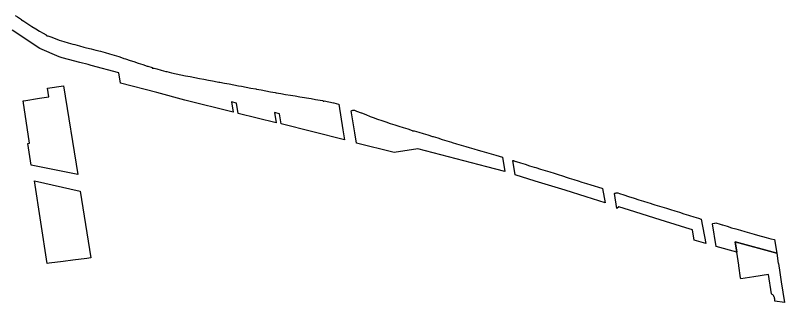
# Model space of a CAD drawing. Header units: inches. Extents: x 326978 to 343822, y 4677882 to 4690337.
# Drawn here: x 342204 to 343822, y 4688323 to 4688928 of the extents above; entities that cross this region are included whole.
import ezdxf

# ---------------------------------------------------------------- set-up
doc = ezdxf.new("R2010")
doc.units = ezdxf.units.IN
doc.header["$MEASUREMENT"] = 0
doc.layers.add('Parks', color=7, linetype='Continuous')

msp = doc.modelspace()

# ---------------------------------------------------------------- linework, layer by layer
at = {"layer": 'Parks'}
msp.add_lwpolyline([(342203.604, 4688927.6148), (342208.3696, 4688924.4003), (342216.66, 4688918.8084), (342216.66, 4688917.8356), (342217.9912, 4688916.9396), (342219.5272, 4688916.914), (342221.8007, 4688915.4344), (342230.1821, 4688909.9799), (342238.5634, 4688904.5253), (342246.9448, 4688899.0708), (342254.9036, 4688894.3948), (342262.1996, 4688889.966), (342268.4716, 4688886.6636), (342268.7788, 4688885.5116), (342270.6476, 4688884.5644), (342272.0556, 4688884.8204), (342278.4556, 4688882.1324), (342287.4156, 4688878.7788), (342296.3524, 4688875.746), (342305.822, 4688872.5324), (342315.3355, 4688869.7942), (342324.9452, 4688867.0284), (342328.8358, 4688866.0172), (342338.5129, 4688863.502), (342348.19, 4688860.9868), (342353.8798, 4688859.5585), (342363.5789, 4688857.1239), (342373.278, 4688854.6892), (342382.8481, 4688852.1015), (342392.5015, 4688849.4914), (342402.1548, 4688846.8812), (342411.7344, 4688843.8051), (342421.255, 4688840.7479), (342430.7756, 4688837.6908), (342431.2108, 4688836.5644), (342432.414, 4688836.1548), (342433.054, 4688836.6924), (342435.8982, 4688835.805), (342445.4444, 4688832.8268), (342452.7428, 4688830.4201), (342462.2396, 4688827.2885), (342471.7364, 4688824.1568), (342481.2332, 4688821.0252), (342482.291, 4688820.693), (342491.8316, 4688817.6972), (342491.9596, 4688816.6732), (342493.4956, 4688816.2892), (342494.5452, 4688816.8268), (342495.5744, 4688816.5177), (342501.1083, 4688815.006), (342510.7547, 4688812.3708), (342520.4012, 4688809.7356), (342522.5119, 4688809.2458), (342532.2532, 4688806.9856), (342541.9944, 4688804.7254), (342551.7356, 4688802.4652), (342551.8787, 4688802.4377), (342561.6989, 4688800.5502), (342571.5191, 4688798.6626), (342581.3394, 4688796.7751), (342591.1596, 4688794.8876), (342600.58, 4688793.2737), (342610.4364, 4688791.5852), (342618.6977, 4688789.8509), (342628.4844, 4688787.7964), (342631.6076, 4688787.2588), (342634.1204, 4688786.7977), (342643.9562, 4688784.993), (342653.792, 4688783.1883), (342663.6278, 4688781.3835), (342673.4636, 4688779.5788), (342679.7868, 4688778.3991), (342689.6172, 4688776.5651), (342699.4476, 4688774.7312), (342709.278, 4688772.8972), (342711.1398, 4688772.5452), (342720.9655, 4688770.6876), (342730.7913, 4688768.83), (342740.617, 4688766.9724), (342750.4428, 4688765.1148), (342752.6241, 4688764.7396), (342762.4792, 4688763.0442), (342772.3344, 4688761.3489), (342782.1895, 4688759.6536), (342792.0446, 4688757.9582), (342801.8997, 4688756.2629), (342811.7548, 4688754.5676), (342815.9026, 4688753.9105), (342825.7792, 4688752.346), (342835.2312, 4688750.8437), (342845.1072, 4688749.274), (342850.3296, 4688748.4548), (342850.9952, 4688747.1492), (342852.736, 4688746.7908), (342853.632, 4688747.5844), (342863.2379, 4688745.7619), (342873.0624, 4688743.898), (342873.5493, 4688743.7559), (342878.7645, 4688742.2333), (342883.1488, 4688740.9536), (342884.0097, 4688740.6766), (342892.3536, 4688686.8772), (342895.7552, 4688665.3776), (342762.858, 4688699.0908), (342759.4488, 4688720.5924), (342748.8364, 4688723.2156), (342752.2448, 4688701.7108), (342672.2764, 4688721.452), (342668.8736, 4688742.9796), (342658.2608, 4688745.6028), (342661.6632, 4688724.0724), (342560.4212, 4688749.0652), (342501.7868, 4688765.2732), (342425.2796, 4688784.7252), (342421.7824, 4688806.3692), (342363.2348, 4688822.1492), (342356.7884, 4688823.8868), (342339.384, 4688828.5604), (342315.5532, 4688834.9596), (342302.6584, 4688838.4224), (342295.8296, 4688840.256), (342255.19, 4688858.2036), (342197.5928, 4688896.612)], dxfattribs=at)
for points in [[(342305.5264, 4688779.0792), (342335.0788, 4688592.6328), (342237.1348, 4688612.3316), (342230.198, 4688658.2848), (342233.5128, 4688658.7848), (342220.092, 4688747.688), (342221.6404, 4688747.9344), (342254.688, 4688753.192), (342274.5548, 4688756.3528), (342271.9044, 4688774.372), (342305.5264, 4688779.0792)], [(343039.0016, 4688684.7104), (343040.384, 4688684.3008), (343041.5872, 4688684.7104), (343042.6102, 4688684.4071), (343052.1977, 4688681.5645), (343061.7851, 4688678.7219), (343071.3726, 4688675.8794), (343080.96, 4688673.0368), (343082.611, 4688672.5292), (343092.1694, 4688669.5905), (343101.7279, 4688666.6518), (343111.2863, 4688663.7131), (343120.8448, 4688660.7744), (343122.2037, 4688660.3688), (343131.7859, 4688657.5088), (343141.3682, 4688654.6488), (343150.9504, 4688651.7888), (343158.2772, 4688649.6085), (343167.8618, 4688646.7562), (343177.4464, 4688643.904), (343185.1363, 4688641.6769), (343194.7415, 4688638.895), (343204.3468, 4688636.1131), (343213.952, 4688633.3312), (343228.1088, 4688628.9536), (343233.4432, 4688599.2324), (343195.122, 4688609.1872), (343050.5236, 4688646.748), (343000.4824, 4688638.8104), (342921.0784, 4688658.9536), (342917.6688, 4688680.4548), (342910.3725, 4688726.4676), (342910.9334, 4688726.8594), (342911.702, 4688727.2843), (342912.5109, 4688727.6266), (342913.3511, 4688727.8824), (342914.2135, 4688728.0489), (342915.0886, 4688728.1245), (342915.9667, 4688728.1081), (342916.8384, 4688728), (342921.5605, 4688726.2228), (342930.9184, 4688722.7008), (342931.7824, 4688722.3586), (342941.0784, 4688718.6769), (342950.3744, 4688714.9952), (342956.0015, 4688712.9484), (342965.3992, 4688709.5302), (342974.7968, 4688706.112), (342982.8884, 4688703.4428), (342992.385, 4688700.3102), (343001.8816, 4688697.1776), (343010.2211, 4688694.5948), (343019.773, 4688691.6366), (343029.3248, 4688688.6784), (343038.4128, 4688685.632), (343039.0016, 4688684.7104)], [(343438.6936, 4688563.2236), (343444.5256, 4688533.1588), (343404.0564, 4688545.7344), (343359.7712, 4688559.496), (343296.9616, 4688579.0136), (343255.0332, 4688592.36), (343250.3107, 4688622.1107), (343250.8423, 4688622.0794), (343251.3679, 4688621.9928), (343251.8815, 4688621.8518), (343252.3776, 4688621.658), (343256.364, 4688620.3699), (343256.7279, 4688620.2551), (343266.2643, 4688617.2458), (343275.8008, 4688614.2365), (343285.3372, 4688611.2273), (343294.8736, 4688608.218), (343298.5807, 4688607.1229), (343308.1699, 4688604.2903), (343317.7592, 4688601.4576), (343317.9616, 4688601.3932), (343327.4924, 4688598.3664), (343337.0232, 4688595.3392), (343345.0608, 4688592.784), (343354.5908, 4688589.7544), (343364.1208, 4688586.7248), (343368.5328, 4688585.3352), (343378.0708, 4688582.3308), (343387.6088, 4688579.3264), (343395.0764, 4688576.944), (343404.6036, 4688573.9048), (343414.1304, 4688570.8656), (343437.196, 4688563.9916), (343438.6936, 4688563.2236)], [(342275.2988, 4688406.1692), (342271.0736, 4688405.6312), (342243.8803, 4688579.228), (342340.5765, 4688557.9065), (342362.8912, 4688417.3252), (342358.432, 4688416.7572), (342354.2052, 4688416.2188), (342324.7284, 4688412.4648), (342304.7752, 4688409.9236), (342275.2988, 4688406.1692)], [(343563.5828, 4688524.5457), (343573.144, 4688521.6157), (343581.2992, 4688519.1165), (343590.8408, 4688516.1229), (343600.382, 4688513.1293), (343609.9236, 4688510.1361), (343619.4648, 4688507.1425), (343621.3632, 4688506.5469), (343630.92, 4688503.6037), (343640.4772, 4688500.6601), (343646.3715, 4688498.8448), (343656.1521, 4688447.4695), (343631.3996, 4688454.5624), (343627.8868, 4688476.4448), (343613.8928, 4688480.78), (343548.9596, 4688500.9936), (343506.8088, 4688513.9084), (343472.73, 4688524.3944), (343468.74, 4688520.9336), (343463.562, 4688552.8856), (343464.6511, 4688553.3344), (343465.8835, 4688553.6976), (343467.2456, 4688553.9708), (343468.5268, 4688554.0708), (343469.812, 4688554.0368), (343470.9832, 4688553.8884), (343474.2344, 4688552.6596), (343483.768, 4688549.6408), (343493.3012, 4688546.622), (343505.4408, 4688542.778), (343514.9696, 4688539.7452), (343524.4988, 4688536.712), (343534.0276, 4688533.6792), (343538.9, 4688532.1284), (343544.4608, 4688530.4061), (343548.4612, 4688529.1984), (343563.5828, 4688524.5457)], [(343800.0396, 4688455.8022), (343804.8712, 4688427.0848), (343717.626, 4688451.2492), (343720.8944, 4688429.4924), (343677.468, 4688441.4912), (343669.95, 4688489.1876), (343670.7144, 4688489.6068), (343674.6824, 4688490.4516), (343676.5768, 4688490.682), (343686.1697, 4688487.8595), (343689.8888, 4688486.7652), (343690.7952, 4688486.4968), (343700.3835, 4688483.6575), (343709.9718, 4688480.8182), (343718.8133, 4688478.2001), (343728.4173, 4688475.4139), (343738.0213, 4688472.6277), (343747.6253, 4688469.8415), (343757.2293, 4688467.0553), (343764.6117, 4688464.9137), (343783.0069, 4688459.9673), (343792.7202, 4688457.5918), (343800.0396, 4688455.8022)], [(343804.8712, 4688427.0848), (343808.2924, 4688405.6992), (343808.3616, 4688405.2664), (343811.38, 4688386.3988), (343814.4676, 4688367.0984), (343817.986, 4688345.1076), (343821.5088, 4688323.0884), (343800.6684, 4688326.4745), (343800.8044, 4688327.5614), (343800.8606, 4688328.6551), (343800.8369, 4688329.75), (343800.7334, 4688330.8402), (343800.5506, 4688331.9199), (343800.2894, 4688332.9835), (343799.9514, 4688334.0251), (343799.5382, 4688335.0393), (343799.0521, 4688336.0206), (343798.4957, 4688336.9639), (343797.872, 4688337.864), (343797.1842, 4688338.7162), (343796.4361, 4688339.516), (343795.6316, 4688340.259), (343794.775, 4688340.9413), (343793.7833, 4688341.6141), (343787.294, 4688382.188), (343756.9904, 4688377.3408), (343729.3928, 4688372.9264), (343729.0048, 4688375.5092), (343725.2008, 4688400.8264), (343725.0196, 4688402.032), (343720.8944, 4688429.4924), (343717.626, 4688451.2492), (343804.8712, 4688427.0848)]]:
    msp.add_lwpolyline(points, close=True, dxfattribs=at)

doc.saveas('drawing.dxf')
